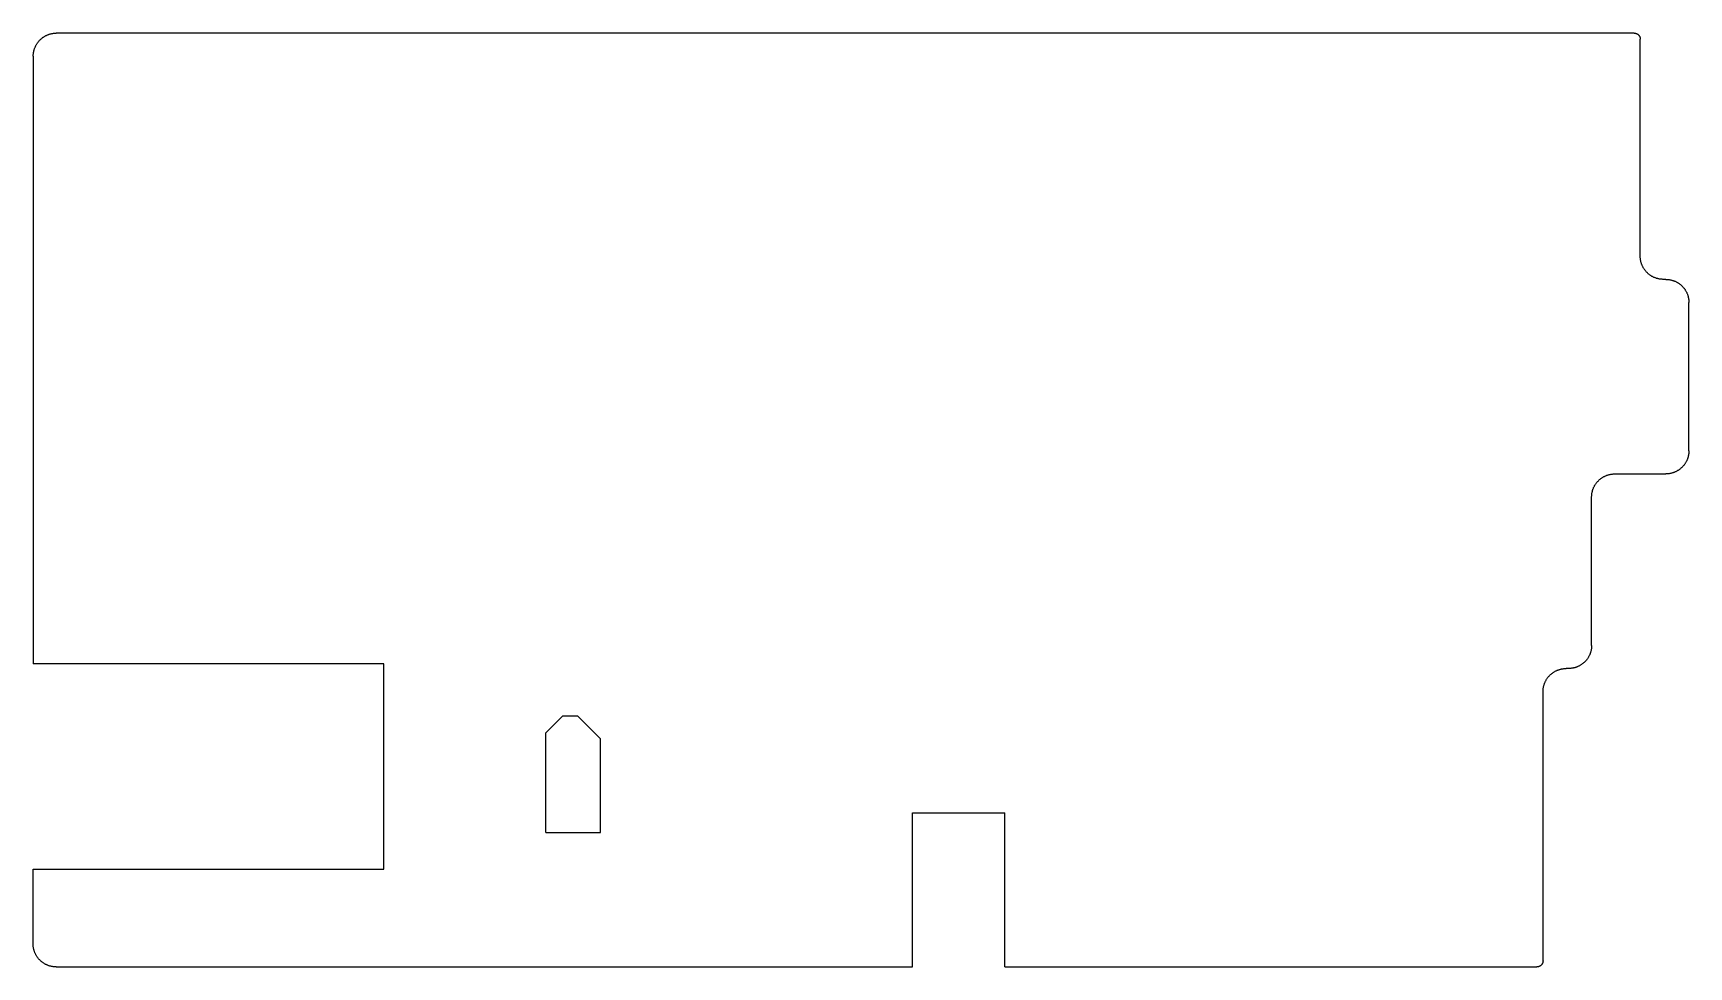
# Model space of a CAD drawing. Extents: x 16336 to 140321, y 18234 to 84023.
# Drawn here: x 16336 to 80191, y 18234 to 54224 of the extents above; entities that cross this region are included whole.
import ezdxf

# ---------------------------------------------------------------- set-up
doc = ezdxf.new("R2010")
doc.units = 0

msp = doc.modelspace()

# ---------------------------------------------------------------- linework, layer by layer
at = {"layer": 'Layer 1'}
for p, q in [((16393.31573, 53634.484385), (16400.885091, 53654.833033)), ((16400.885091, 53654.833033), (16408.947216, 53674.988255)), ((16408.947216, 53674.988255), (16417.498327, 53694.940932)), ((16417.498327, 53694.940932), (16426.534648, 53714.681945)), ((16426.534648, 53714.681945), (16436.0524, 53734.202177)), ((16436.0524, 53734.202177), (16446.047808, 53753.492507)), ((16446.047808, 53753.492507), (16456.517095, 53772.543819)), ((16456.517095, 53772.543819), (16467.456482, 53791.346992)), ((16467.456482, 53791.346992), (16478.862193, 53809.892909)), ((16478.862193, 53809.892909), (16490.730452, 53828.17245)), ((16490.730452, 53828.17245), (16503.05748, 53846.176498)), ((16503.05748, 53846.176498), (16515.839502, 53863.895933)), ((16515.839502, 53863.895933), (16529.072739, 53881.321636)), ((16529.072739, 53881.321636), (16542.753415, 53898.44449)), ((16542.753415, 53898.44449), (16556.877752, 53915.255376)), ((16556.877752, 53915.255376), (16571.441975, 53931.745174)), ((16571.441975, 53931.745174), (16586.442304, 53947.904767)), ((16586.442304, 53947.904767), (16601.874965, 53963.725035)), ((16601.874965, 53963.725035), (16617.695233, 53979.157696)), ((16617.695233, 53979.157696), (16633.854826, 53994.158025)), ((16633.854826, 53994.158025), (16650.344624, 54008.722248)), ((16650.344624, 54008.722248), (16667.15551, 54022.846585)), ((16667.15551, 54022.846585), (16684.278364, 54036.527261)), ((16684.278364, 54036.527261), (16701.704067, 54049.760498)), ((16701.704067, 54049.760498), (16719.423502, 54062.54252)), ((16719.423502, 54062.54252), (16737.42755, 54074.869548)), ((16737.42755, 54074.869548), (16755.707091, 54086.737807)), ((16755.707091, 54086.737807), (16774.253008, 54098.143518)), ((16774.253008, 54098.143518), (16793.056181, 54109.082905)), ((16793.056181, 54109.082905), (16812.107493, 54119.552192)), ((16812.107493, 54119.552192), (16831.397823, 54129.5476)), ((16831.397823, 54129.5476), (16850.918055, 54139.065352)), ((16850.918055, 54139.065352), (16870.659068, 54148.101673)), ((16870.659068, 54148.101673), (16890.611745, 54156.652784)), ((16890.611745, 54156.652784), (16910.766967, 54164.714909)), ((16910.766967, 54164.714909), (16931.115615, 54172.28427)), ((16931.115615, 54172.28427), (16951.648571, 54179.35709)), ((16951.648571, 54179.35709), (16972.356715, 54185.929593)), ((16972.356715, 54185.929593), (16993.23093, 54191.998001)), ((16993.23093, 54191.998001), (17014.262096, 54197.558537)), ((17014.262096, 54197.558537), (17035.441095, 54202.607425)), ((17035.441095, 54202.607425), (17056.758809, 54207.140887)), ((17056.758809, 54207.140887), (17078.206119, 54211.155145)), ((17078.206119, 54211.155145), (17099.773905, 54214.646424)), ((17099.773905, 54214.646424), (17121.45305, 54217.610946)), ((17121.45305, 54217.610946), (17143.234435, 54220.044933)), ((17143.234435, 54220.044933), (17165.108941, 54221.944609)), ((17165.108941, 54221.944609), (17187.06745, 54223.306197)), ((17187.06745, 54223.306197), (17209.100842, 54224.12592)), ((17209.100842, 54224.12592), (17231.2, 54224.4)), ((78081.2, 54224.4), (17231.2, 54224.4)), ((78081.2, 54224.4), (78092.852977, 54224.111187)), ((78092.852977, 54224.111187), (78104.426863, 54223.250067)), ((78104.426863, 54223.250067), (78115.902396, 54221.824618)), ((78115.902396, 54221.824618), (78127.260314, 54219.842818)), ((78127.260314, 54219.842818), (78138.481357, 54217.312648)), ((78138.481357, 54217.312648), (78149.546261, 54214.242084)), ((78149.546261, 54214.242084), (78160.435765, 54210.639105)), ((78160.435765, 54210.639105), (78171.130607, 54206.51169)), ((78171.130607, 54206.51169), (78181.611525, 54201.867818)), ((78181.611525, 54201.867818), (78191.859258, 54196.715466)), ((78191.859258, 54196.715466), (78201.854543, 54191.062614)), ((78201.854543, 54191.062614), (78211.578119, 54184.91724)), ((78211.578119, 54184.91724), (78221.010724, 54178.287323)), ((78221.010724, 54178.287323), (78230.133096, 54171.18084)), ((78230.133096, 54171.18084), (78238.925973, 54163.605771)), ((78238.925973, 54163.605771), (78247.370094, 54155.570094)), ((78247.370094, 54155.570094), (78255.405771, 54147.125973)), ((78255.405771, 54147.125973), (78262.98084, 54138.333096)), ((78262.98084, 54138.333096), (78270.087323, 54129.210724)), ((78270.087323, 54129.210724), (78276.71724, 54119.778119)), ((78276.71724, 54119.778119), (78282.862614, 54110.054543)), ((78282.862614, 54110.054543), (78288.515466, 54100.059258)), ((78288.515466, 54100.059258), (78293.667818, 54089.811525)), ((78293.667818, 54089.811525), (78298.31169, 54079.330607)), ((78298.31169, 54079.330607), (78302.439105, 54068.635765)), ((78302.439105, 54068.635765), (78306.042084, 54057.746261)), ((78306.042084, 54057.746261), (78309.112648, 54046.681357)), ((78309.112648, 54046.681357), (78311.642818, 54035.460314)), ((78311.642818, 54035.460314), (78313.624618, 54024.102396)), ((78313.624618, 54024.102396), (78315.050067, 54012.626863)), ((78315.050067, 54012.626863), (78315.911187, 54001.052977)), ((78315.911187, 54001.052977), (78316.2, 53989.4)), ((78316.2, 45624.4), (78316.2, 53989.4)), ((16341.2, 53334.4), (16341.47408, 53356.499158)), ((16341.2, 53334.4), (16341.2, 29909.4)), ((16341.47408, 53356.499158), (16342.293803, 53378.53255)), ((16342.293803, 53378.53255), (16343.655391, 53400.491059)), ((16343.655391, 53400.491059), (16345.555067, 53422.365565)), ((16345.555067, 53422.365565), (16347.989054, 53444.14695)), ((16347.989054, 53444.14695), (16350.953576, 53465.826095)), ((16350.953576, 53465.826095), (16354.444855, 53487.393881)), ((16354.444855, 53487.393881), (16358.459113, 53508.841191)), ((16358.459113, 53508.841191), (16362.992575, 53530.158905)), ((16362.992575, 53530.158905), (16368.041463, 53551.337904)), ((16368.041463, 53551.337904), (16373.601999, 53572.36907)), ((16373.601999, 53572.36907), (16379.670407, 53593.243285)), ((16379.670407, 53593.243285), (16386.24291, 53613.951429)), ((16386.24291, 53613.951429), (16393.31573, 53634.484385)), ((78316.47408, 45602.300842), (78316.2, 45624.4)), ((78317.293803, 45580.26745), (78316.47408, 45602.300842)), ((78318.655391, 45558.308941), (78317.293803, 45580.26745)), ((78320.555067, 45536.434435), (78318.655391, 45558.308941)), ((78322.989054, 45514.65305), (78320.555067, 45536.434435)), ((78325.953576, 45492.973905), (78322.989054, 45514.65305)), ((78329.444855, 45471.406119), (78325.953576, 45492.973905)), ((78333.459113, 45449.958809), (78329.444855, 45471.406119)), ((78337.992575, 45428.641095), (78333.459113, 45449.958809)), ((78343.041463, 45407.462096), (78337.992575, 45428.641095)), ((78348.601999, 45386.43093), (78343.041463, 45407.462096)), ((78354.670407, 45365.556715), (78348.601999, 45386.43093)), ((78361.24291, 45344.848571), (78354.670407, 45365.556715)), ((78368.31573, 45324.315615), (78361.24291, 45344.848571)), ((78375.885091, 45303.966967), (78368.31573, 45324.315615)), ((78383.947216, 45283.811745), (78375.885091, 45303.966967)), ((78392.498327, 45263.859068), (78383.947216, 45283.811745)), ((78401.534648, 45244.118055), (78392.498327, 45263.859068)), ((78411.0524, 45224.597823), (78401.534648, 45244.118055)), ((78421.047808, 45205.307493), (78411.0524, 45224.597823)), ((78431.517095, 45186.256181), (78421.047808, 45205.307493)), ((78442.456482, 45167.453008), (78431.517095, 45186.256181)), ((78453.862193, 45148.907091), (78442.456482, 45167.453008)), ((78465.730452, 45130.62755), (78453.862193, 45148.907091)), ((78478.05748, 45112.623502), (78465.730452, 45130.62755)), ((78490.839502, 45094.904067), (78478.05748, 45112.623502)), ((78504.072739, 45077.478364), (78490.839502, 45094.904067)), ((78517.753415, 45060.35551), (78504.072739, 45077.478364)), ((78531.877752, 45043.544624), (78517.753415, 45060.35551)), ((78546.441975, 45027.054826), (78531.877752, 45043.544624)), ((78561.442304, 45010.895233), (78546.441975, 45027.054826)), ((78576.874965, 44995.074965), (78561.442304, 45010.895233)), ((78592.695233, 44979.642304), (78576.874965, 44995.074965)), ((78608.854826, 44964.641975), (78592.695233, 44979.642304)), ((78625.344624, 44950.077752), (78608.854826, 44964.641975)), ((78642.15551, 44935.953415), (78625.344624, 44950.077752)), ((78659.278364, 44922.272739), (78642.15551, 44935.953415)), ((78676.704067, 44909.039502), (78659.278364, 44922.272739)), ((78694.423502, 44896.25748), (78676.704067, 44909.039502)), ((78712.42755, 44883.930452), (78694.423502, 44896.25748)), ((78730.707091, 44872.062193), (78712.42755, 44883.930452)), ((78749.253008, 44860.656482), (78730.707091, 44872.062193)), ((78768.056181, 44849.717095), (78749.253008, 44860.656482)), ((78787.107493, 44839.247808), (78768.056181, 44849.717095)), ((78806.397823, 44829.2524), (78787.107493, 44839.247808)), ((78825.918055, 44819.734648), (78806.397823, 44829.2524)), ((78845.659068, 44810.698327), (78825.918055, 44819.734648)), ((78865.611745, 44802.147216), (78845.659068, 44810.698327)), ((78885.766967, 44794.085091), (78865.611745, 44802.147216)), ((78906.115615, 44786.51573), (78885.766967, 44794.085091)), ((78926.648571, 44779.44291), (78906.115615, 44786.51573)), ((78947.356715, 44772.870407), (78926.648571, 44779.44291)), ((78968.23093, 44766.801999), (78947.356715, 44772.870407)), ((78989.262096, 44761.241463), (78968.23093, 44766.801999)), ((79010.441095, 44756.192575), (78989.262096, 44761.241463)), ((79031.758809, 44751.659113), (79010.441095, 44756.192575)), ((79053.206119, 44747.644855), (79031.758809, 44751.659113)), ((79074.773905, 44744.153576), (79053.206119, 44747.644855)), ((79096.45305, 44741.189054), (79074.773905, 44744.153576)), ((79118.234435, 44738.755067), (79096.45305, 44741.189054)), ((79140.108941, 44736.855391), (79118.234435, 44738.755067)), ((79162.06745, 44735.493803), (79140.108941, 44736.855391)), ((79184.100842, 44734.67408), (79162.06745, 44735.493803)), ((79206.2, 44734.4), (79184.100842, 44734.67408)), ((79301.2, 44734.4), (79206.2, 44734.4)), ((79301.2, 44734.4), (79323.299158, 44734.12592)), ((79323.299158, 44734.12592), (79345.33255, 44733.306197)), ((79345.33255, 44733.306197), (79367.291059, 44731.944609)), ((79367.291059, 44731.944609), (79389.165565, 44730.044933)), ((79389.165565, 44730.044933), (79410.94695, 44727.610946)), ((79410.94695, 44727.610946), (79432.626095, 44724.646424)), ((79432.626095, 44724.646424), (79454.193881, 44721.155145)), ((79454.193881, 44721.155145), (79475.641191, 44717.140887)), ((79475.641191, 44717.140887), (79496.958905, 44712.607425)), ((79496.958905, 44712.607425), (79518.137904, 44707.558537)), ((79518.137904, 44707.558537), (79539.16907, 44701.998001)), ((79539.16907, 44701.998001), (79560.043285, 44695.929593)), ((79560.043285, 44695.929593), (79580.751429, 44689.35709)), ((79580.751429, 44689.35709), (79601.284385, 44682.28427)), ((79601.284385, 44682.28427), (79621.633033, 44674.714909)), ((79621.633033, 44674.714909), (79641.788255, 44666.652784)), ((79641.788255, 44666.652784), (79661.740932, 44658.101673)), ((79661.740932, 44658.101673), (79681.481945, 44649.065352)), ((79681.481945, 44649.065352), (79701.002177, 44639.5476)), ((79701.002177, 44639.5476), (79720.292507, 44629.552192)), ((79720.292507, 44629.552192), (79739.343819, 44619.082905)), ((79739.343819, 44619.082905), (79758.146992, 44608.143518)), ((79758.146992, 44608.143518), (79776.692909, 44596.737807)), ((79776.692909, 44596.737807), (79794.97245, 44584.869548)), ((79794.97245, 44584.869548), (79812.976498, 44572.54252)), ((79812.976498, 44572.54252), (79830.695933, 44559.760498)), ((79830.695933, 44559.760498), (79848.121636, 44546.527261)), ((79848.121636, 44546.527261), (79865.24449, 44532.846585)), ((79865.24449, 44532.846585), (79882.055376, 44518.722248)), ((79882.055376, 44518.722248), (79898.545174, 44504.158025)), ((79898.545174, 44504.158025), (79914.704767, 44489.157696)), ((79914.704767, 44489.157696), (79930.525035, 44473.725035)), ((79930.525035, 44473.725035), (79945.957696, 44457.904767)), ((79945.957696, 44457.904767), (79960.958025, 44441.745174)), ((79960.958025, 44441.745174), (79975.522248, 44425.255376)), ((79975.522248, 44425.255376), (79989.646585, 44408.44449)), ((79989.646585, 44408.44449), (80003.327261, 44391.321636)), ((80003.327261, 44391.321636), (80016.560498, 44373.895933)), ((80016.560498, 44373.895933), (80029.34252, 44356.176498)), ((80029.34252, 44356.176498), (80041.669548, 44338.17245)), ((80041.669548, 44338.17245), (80053.537807, 44319.892909)), ((80053.537807, 44319.892909), (80064.943518, 44301.346992)), ((80064.943518, 44301.346992), (80075.882905, 44282.543819)), ((80075.882905, 44282.543819), (80086.352192, 44263.492507)), ((80086.352192, 44263.492507), (80096.3476, 44244.202177)), ((80096.3476, 44244.202177), (80105.865352, 44224.681945)), ((80105.865352, 44224.681945), (80114.901673, 44204.940932)), ((80114.901673, 44204.940932), (80123.452784, 44184.988255)), ((80123.452784, 44184.988255), (80131.514909, 44164.833033)), ((80131.514909, 44164.833033), (80139.08427, 44144.484385)), ((80139.08427, 44144.484385), (80146.15709, 44123.951429)), ((80146.15709, 44123.951429), (80152.729593, 44103.243285)), ((80152.729593, 44103.243285), (80158.798001, 44082.36907)), ((80158.798001, 44082.36907), (80164.358537, 44061.337904)), ((80164.358537, 44061.337904), (80169.407425, 44040.158905)), ((80169.407425, 44040.158905), (80173.940887, 44018.841191)), ((80173.940887, 44018.841191), (80177.955145, 43997.393881)), ((80177.955145, 43997.393881), (80181.446424, 43975.826095)), ((80181.446424, 43975.826095), (80184.410946, 43954.14695)), ((80184.410946, 43954.14695), (80186.844933, 43932.365565)), ((80186.844933, 43932.365565), (80188.744609, 43910.491059)), ((80188.744609, 43910.491059), (80190.106197, 43888.53255)), ((80190.106197, 43888.53255), (80190.92592, 43866.499158)), ((80190.92592, 43866.499158), (80191.2, 43844.4)), ((80191.2, 38124.4), (80191.2, 43844.4)), ((80075.882905, 37686.256181), (80064.943518, 37667.453008)), ((80086.352192, 37705.307493), (80075.882905, 37686.256181)), ((80096.3476, 37724.597823), (80086.352192, 37705.307493)), ((80105.865352, 37744.118055), (80096.3476, 37724.597823)), ((80114.901673, 37763.859068), (80105.865352, 37744.118055)), ((80123.452784, 37783.811745), (80114.901673, 37763.859068)), ((80131.514909, 37803.966967), (80123.452784, 37783.811745)), ((80139.08427, 37824.315615), (80131.514909, 37803.966967)), ((80146.15709, 37844.848571), (80139.08427, 37824.315615)), ((80152.729593, 37865.556715), (80146.15709, 37844.848571)), ((80158.798001, 37886.43093), (80152.729593, 37865.556715)), ((80164.358537, 37907.462096), (80158.798001, 37886.43093)), ((80169.407425, 37928.641095), (80164.358537, 37907.462096)), ((80173.940887, 37949.958809), (80169.407425, 37928.641095)), ((80177.955145, 37971.406119), (80173.940887, 37949.958809)), ((80181.446424, 37992.973905), (80177.955145, 37971.406119)), ((80184.410946, 38014.65305), (80181.446424, 37992.973905)), ((80186.844933, 38036.434435), (80184.410946, 38014.65305)), ((80188.744609, 38058.308941), (80186.844933, 38036.434435)), ((80190.106197, 38080.26745), (80188.744609, 38058.308941)), ((80190.92592, 38102.300842), (80190.106197, 38080.26745)), ((80191.2, 38124.4), (80190.92592, 38102.300842)), ((76767.15551, 37032.846585), (76784.278364, 37046.527261)), ((76784.278364, 37046.527261), (76801.704067, 37059.760498)), ((76801.704067, 37059.760498), (76819.423502, 37072.54252)), ((76819.423502, 37072.54252), (76837.42755, 37084.869548)), ((76837.42755, 37084.869548), (76855.707091, 37096.737807)), ((76855.707091, 37096.737807), (76874.253008, 37108.143518)), ((76874.253008, 37108.143518), (76893.056181, 37119.082905)), ((76893.056181, 37119.082905), (76912.107493, 37129.552192)), ((76912.107493, 37129.552192), (76931.397823, 37139.5476)), ((76931.397823, 37139.5476), (76950.918055, 37149.065352)), ((76950.918055, 37149.065352), (76970.659068, 37158.101673)), ((76970.659068, 37158.101673), (76990.611745, 37166.652784)), ((76990.611745, 37166.652784), (77010.766967, 37174.714909)), ((77010.766967, 37174.714909), (77031.115615, 37182.28427)), ((77031.115615, 37182.28427), (77051.648571, 37189.35709)), ((77051.648571, 37189.35709), (77072.356715, 37195.929593)), ((77072.356715, 37195.929593), (77093.23093, 37201.998001)), ((77093.23093, 37201.998001), (77114.262096, 37207.558537)), ((77114.262096, 37207.558537), (77135.441095, 37212.607425)), ((77135.441095, 37212.607425), (77156.758809, 37217.140887)), ((77156.758809, 37217.140887), (77178.206119, 37221.155145)), ((77178.206119, 37221.155145), (77199.773905, 37224.646424)), ((77199.773905, 37224.646424), (77221.45305, 37227.610946)), ((77221.45305, 37227.610946), (77243.234435, 37230.044933)), ((77243.234435, 37230.044933), (77265.108941, 37231.944609)), ((77265.108941, 37231.944609), (77287.06745, 37233.306197)), ((77287.06745, 37233.306197), (77309.100842, 37234.12592)), ((77309.100842, 37234.12592), (77331.2, 37234.4)), ((77331.2, 37234.4), (79301.2, 37234.4)), ((79323.299158, 37234.67408), (79301.2, 37234.4)), ((79345.33255, 37235.493803), (79323.299158, 37234.67408)), ((79367.291059, 37236.855391), (79345.33255, 37235.493803)), ((79389.165565, 37238.755067), (79367.291059, 37236.855391)), ((79410.94695, 37241.189054), (79389.165565, 37238.755067)), ((79432.626095, 37244.153576), (79410.94695, 37241.189054)), ((79454.193881, 37247.644855), (79432.626095, 37244.153576)), ((79475.641191, 37251.659113), (79454.193881, 37247.644855)), ((79496.958905, 37256.192575), (79475.641191, 37251.659113)), ((79518.137904, 37261.241463), (79496.958905, 37256.192575)), ((79539.16907, 37266.801999), (79518.137904, 37261.241463)), ((79560.043285, 37272.870407), (79539.16907, 37266.801999)), ((79580.751429, 37279.44291), (79560.043285, 37272.870407)), ((79601.284385, 37286.51573), (79580.751429, 37279.44291)), ((79621.633033, 37294.085091), (79601.284385, 37286.51573)), ((79641.788255, 37302.147216), (79621.633033, 37294.085091)), ((79661.740932, 37310.698327), (79641.788255, 37302.147216)), ((79681.481945, 37319.734648), (79661.740932, 37310.698327)), ((79701.002177, 37329.2524), (79681.481945, 37319.734648)), ((79720.292507, 37339.247808), (79701.002177, 37329.2524)), ((79739.343819, 37349.717095), (79720.292507, 37339.247808)), ((79758.146992, 37360.656482), (79739.343819, 37349.717095)), ((79776.692909, 37372.062193), (79758.146992, 37360.656482)), ((79794.97245, 37383.930452), (79776.692909, 37372.062193)), ((79812.976498, 37396.25748), (79794.97245, 37383.930452)), ((79830.695933, 37409.039502), (79812.976498, 37396.25748)), ((79848.121636, 37422.272739), (79830.695933, 37409.039502)), ((79865.24449, 37435.953415), (79848.121636, 37422.272739)), ((79882.055376, 37450.077752), (79865.24449, 37435.953415)), ((79898.545174, 37464.641975), (79882.055376, 37450.077752)), ((79914.704767, 37479.642304), (79898.545174, 37464.641975)), ((79930.525035, 37495.074965), (79914.704767, 37479.642304)), ((79945.957696, 37510.895233), (79930.525035, 37495.074965)), ((79960.958025, 37527.054826), (79945.957696, 37510.895233)), ((79975.522248, 37543.544624), (79960.958025, 37527.054826)), ((79989.646585, 37560.35551), (79975.522248, 37543.544624)), ((80003.327261, 37577.478364), (79989.646585, 37560.35551)), ((80016.560498, 37594.904067), (80003.327261, 37577.478364)), ((80029.34252, 37612.623502), (80016.560498, 37594.904067)), ((80041.669548, 37630.62755), (80029.34252, 37612.623502)), ((80053.537807, 37648.907091), (80041.669548, 37630.62755)), ((80064.943518, 37667.453008), (80053.537807, 37648.907091)), ((76442.293803, 36388.53255), (76443.655391, 36410.491059)), ((76443.655391, 36410.491059), (76445.555067, 36432.365565)), ((76445.555067, 36432.365565), (76447.989054, 36454.14695)), ((76447.989054, 36454.14695), (76450.953576, 36475.826095)), ((76450.953576, 36475.826095), (76454.444855, 36497.393881)), ((76454.444855, 36497.393881), (76458.459113, 36518.841191)), ((76458.459113, 36518.841191), (76462.992575, 36540.158905)), ((76462.992575, 36540.158905), (76468.041463, 36561.337904)), ((76468.041463, 36561.337904), (76473.601999, 36582.36907)), ((76473.601999, 36582.36907), (76479.670407, 36603.243285)), ((76479.670407, 36603.243285), (76486.24291, 36623.951429)), ((76486.24291, 36623.951429), (76493.31573, 36644.484385)), ((76493.31573, 36644.484385), (76500.885091, 36664.833033)), ((76500.885091, 36664.833033), (76508.947216, 36684.988255)), ((76508.947216, 36684.988255), (76517.498327, 36704.940932)), ((76517.498327, 36704.940932), (76526.534648, 36724.681945)), ((76526.534648, 36724.681945), (76536.0524, 36744.202177)), ((76536.0524, 36744.202177), (76546.047808, 36763.492507)), ((76546.047808, 36763.492507), (76556.517095, 36782.543819)), ((76556.517095, 36782.543819), (76567.456482, 36801.346992)), ((76567.456482, 36801.346992), (76578.862193, 36819.892909)), ((76578.862193, 36819.892909), (76590.730452, 36838.17245)), ((76590.730452, 36838.17245), (76603.05748, 36856.176498)), ((76603.05748, 36856.176498), (76615.839502, 36873.895933)), ((76615.839502, 36873.895933), (76629.072739, 36891.321636)), ((76629.072739, 36891.321636), (76642.753415, 36908.44449)), ((76642.753415, 36908.44449), (76656.877752, 36925.255376)), ((76656.877752, 36925.255376), (76671.441975, 36941.745174)), ((76671.441975, 36941.745174), (76686.442304, 36957.904767)), ((76686.442304, 36957.904767), (76701.874965, 36973.725035)), ((76701.874965, 36973.725035), (76717.695233, 36989.157696)), ((76717.695233, 36989.157696), (76733.854826, 37004.158025)), ((76733.854826, 37004.158025), (76750.344624, 37018.722248)), ((76750.344624, 37018.722248), (76767.15551, 37032.846585)), ((76441.2, 36344.4), (76441.47408, 36366.499158)), ((76441.2, 30624.4), (76441.2, 36344.4)), ((76441.47408, 36366.499158), (76442.293803, 36388.53255)), ((76210.958025, 30027.054826), (76195.957696, 30010.895233)), ((76225.522248, 30043.544624), (76210.958025, 30027.054826)), ((76239.646585, 30060.35551), (76225.522248, 30043.544624)), ((76253.327261, 30077.478364), (76239.646585, 30060.35551)), ((76266.560498, 30094.904067), (76253.327261, 30077.478364)), ((76279.34252, 30112.623502), (76266.560498, 30094.904067)), ((76291.669548, 30130.62755), (76279.34252, 30112.623502)), ((76303.537807, 30148.907091), (76291.669548, 30130.62755)), ((76314.943518, 30167.453008), (76303.537807, 30148.907091)), ((76325.882905, 30186.256181), (76314.943518, 30167.453008)), ((76336.352192, 30205.307493), (76325.882905, 30186.256181)), ((76346.3476, 30224.597823), (76336.352192, 30205.307493)), ((76355.865352, 30244.118055), (76346.3476, 30224.597823)), ((76364.901673, 30263.859068), (76355.865352, 30244.118055)), ((76373.452784, 30283.811745), (76364.901673, 30263.859068)), ((76381.514909, 30303.966967), (76373.452784, 30283.811745)), ((76389.08427, 30324.315615), (76381.514909, 30303.966967)), ((76396.15709, 30344.848571), (76389.08427, 30324.315615)), ((76402.729593, 30365.556715), (76396.15709, 30344.848571)), ((76408.798001, 30386.43093), (76402.729593, 30365.556715)), ((76414.358537, 30407.462096), (76408.798001, 30386.43093)), ((76419.407425, 30428.641095), (76414.358537, 30407.462096)), ((76423.940887, 30449.958809), (76419.407425, 30428.641095)), ((76427.955145, 30471.406119), (76423.940887, 30449.958809)), ((76431.446424, 30492.973905), (76427.955145, 30471.406119)), ((76434.410946, 30514.65305), (76431.446424, 30492.973905)), ((76436.844933, 30536.434435), (76434.410946, 30514.65305)), ((76438.744609, 30558.308941), (76436.844933, 30536.434435)), ((76440.106197, 30580.26745), (76438.744609, 30558.308941)), ((76440.92592, 30602.300842), (76440.106197, 30580.26745)), ((76441.2, 30624.4), (76440.92592, 30602.300842)), ((29866.2, 29909.4), (16341.2, 29909.4)), ((29861.2, 23414.4), (29866.2, 29909.4)), ((74728.05748, 29356.176498), (74740.839502, 29373.895933)), ((74740.839502, 29373.895933), (74754.072739, 29391.321636)), ((74754.072739, 29391.321636), (74767.753415, 29408.44449)), ((74767.753415, 29408.44449), (74781.877752, 29425.255376)), ((74781.877752, 29425.255376), (74796.441975, 29441.745174)), ((74796.441975, 29441.745174), (74811.442304, 29457.904767)), ((74811.442304, 29457.904767), (74826.874965, 29473.725035)), ((74826.874965, 29473.725035), (74842.695233, 29489.157696)), ((74842.695233, 29489.157696), (74858.854826, 29504.158025)), ((74858.854826, 29504.158025), (74875.344624, 29518.722248)), ((74875.344624, 29518.722248), (74892.15551, 29532.846585)), ((74892.15551, 29532.846585), (74909.278364, 29546.527261)), ((74909.278364, 29546.527261), (74926.704067, 29559.760498)), ((74926.704067, 29559.760498), (74944.423502, 29572.54252)), ((74944.423502, 29572.54252), (74962.42755, 29584.869548)), ((74962.42755, 29584.869548), (74980.707091, 29596.737807)), ((74980.707091, 29596.737807), (74999.253008, 29608.143518)), ((74999.253008, 29608.143518), (75018.056181, 29619.082905)), ((75018.056181, 29619.082905), (75037.107493, 29629.552192)), ((75037.107493, 29629.552192), (75056.397823, 29639.5476)), ((75056.397823, 29639.5476), (75075.918055, 29649.065352)), ((75075.918055, 29649.065352), (75095.659068, 29658.101673)), ((75095.659068, 29658.101673), (75115.611745, 29666.652784)), ((75115.611745, 29666.652784), (75135.766967, 29674.714909)), ((75135.766967, 29674.714909), (75156.115615, 29682.28427)), ((75156.115615, 29682.28427), (75176.648571, 29689.35709)), ((75176.648571, 29689.35709), (75197.356715, 29695.929593)), ((75197.356715, 29695.929593), (75218.23093, 29701.998001)), ((75218.23093, 29701.998001), (75239.262096, 29707.558537)), ((75239.262096, 29707.558537), (75260.441095, 29712.607425)), ((75260.441095, 29712.607425), (75281.758809, 29717.140887)), ((75281.758809, 29717.140887), (75303.206119, 29721.155145)), ((75303.206119, 29721.155145), (75324.773905, 29724.646424)), ((75324.773905, 29724.646424), (75346.45305, 29727.610946)), ((75346.45305, 29727.610946), (75368.234435, 29730.044933)), ((75368.234435, 29730.044933), (75390.108941, 29731.944609)), ((75390.108941, 29731.944609), (75412.06745, 29733.306197)), ((75412.06745, 29733.306197), (75434.100842, 29734.12592)), ((75434.100842, 29734.12592), (75456.2, 29734.4)), ((75551.2, 29734.4), (75456.2, 29734.4)), ((75573.299158, 29734.67408), (75551.2, 29734.4)), ((75595.33255, 29735.493803), (75573.299158, 29734.67408)), ((75617.291059, 29736.855391), (75595.33255, 29735.493803)), ((75639.165565, 29738.755067), (75617.291059, 29736.855391)), ((75660.94695, 29741.189054), (75639.165565, 29738.755067)), ((75682.626095, 29744.153576), (75660.94695, 29741.189054)), ((75704.193881, 29747.644855), (75682.626095, 29744.153576)), ((75725.641191, 29751.659113), (75704.193881, 29747.644855)), ((75746.958905, 29756.192575), (75725.641191, 29751.659113)), ((75768.137904, 29761.241463), (75746.958905, 29756.192575)), ((75789.16907, 29766.801999), (75768.137904, 29761.241463)), ((75810.043285, 29772.870407), (75789.16907, 29766.801999)), ((75830.751429, 29779.44291), (75810.043285, 29772.870407)), ((75851.284385, 29786.51573), (75830.751429, 29779.44291)), ((75871.633033, 29794.085091), (75851.284385, 29786.51573)), ((75891.788255, 29802.147216), (75871.633033, 29794.085091)), ((75911.740932, 29810.698327), (75891.788255, 29802.147216)), ((75931.481945, 29819.734648), (75911.740932, 29810.698327)), ((75951.002177, 29829.2524), (75931.481945, 29819.734648)), ((75970.292507, 29839.247808), (75951.002177, 29829.2524)), ((75989.343819, 29849.717095), (75970.292507, 29839.247808)), ((76008.146992, 29860.656482), (75989.343819, 29849.717095)), ((76026.692909, 29872.062193), (76008.146992, 29860.656482)), ((76044.97245, 29883.930452), (76026.692909, 29872.062193)), ((76062.976498, 29896.25748), (76044.97245, 29883.930452)), ((76080.695933, 29909.039502), (76062.976498, 29896.25748)), ((76098.121636, 29922.272739), (76080.695933, 29909.039502)), ((76115.24449, 29935.953415), (76098.121636, 29922.272739)), ((76132.055376, 29950.077752), (76115.24449, 29935.953415)), ((76148.545174, 29964.641975), (76132.055376, 29950.077752)), ((76164.704767, 29979.642304), (76148.545174, 29964.641975)), ((76180.525035, 29995.074965), (76164.704767, 29979.642304)), ((76195.957696, 30010.895233), (76180.525035, 29995.074965)), ((74566.2, 28844.4), (74566.47408, 28866.499158)), ((74566.2, 18469.4), (74566.2, 28844.4)), ((74566.47408, 28866.499158), (74567.293803, 28888.53255)), ((74567.293803, 28888.53255), (74568.655391, 28910.491059)), ((74568.655391, 28910.491059), (74570.555067, 28932.365565)), ((74570.555067, 28932.365565), (74572.989054, 28954.14695)), ((74572.989054, 28954.14695), (74575.953576, 28975.826095)), ((74575.953576, 28975.826095), (74579.444855, 28997.393881)), ((74579.444855, 28997.393881), (74583.459113, 29018.841191)), ((74583.459113, 29018.841191), (74587.992575, 29040.158905)), ((74587.992575, 29040.158905), (74593.041463, 29061.337904)), ((74593.041463, 29061.337904), (74598.601999, 29082.36907)), ((74598.601999, 29082.36907), (74604.670407, 29103.243285)), ((74604.670407, 29103.243285), (74611.24291, 29123.951429)), ((74611.24291, 29123.951429), (74618.31573, 29144.484385)), ((74618.31573, 29144.484385), (74625.885091, 29164.833033)), ((74625.885091, 29164.833033), (74633.947216, 29184.988255)), ((74633.947216, 29184.988255), (74642.498327, 29204.940932)), ((74642.498327, 29204.940932), (74651.534648, 29224.681945)), ((74651.534648, 29224.681945), (74661.0524, 29244.202177)), ((74661.0524, 29244.202177), (74671.047808, 29263.492507)), ((74671.047808, 29263.492507), (74681.517095, 29282.543819)), ((74681.517095, 29282.543819), (74692.456482, 29301.346992)), ((74692.456482, 29301.346992), (74703.862193, 29319.892909)), ((74703.862193, 29319.892909), (74715.730452, 29338.17245)), ((74715.730452, 29338.17245), (74728.05748, 29356.176498)), ((36756.2, 27894.4), (36111.2, 27249.4)), ((37346.2, 27894.4), (36756.2, 27894.4)), ((38211.2, 27029.4), (37346.2, 27894.4)), ((36111.2, 23414.4), (36111.2, 27249.4)), ((38211.2, 23414.4), (38211.2, 27029.4)), ((50251.2, 18234.4), (50251.2, 24174.4)), ((50251.2, 24174.4), (53816.2, 24174.4)), ((53816.2, 18234.4), (53816.2, 24174.4)), ((29861.2, 21994.4), (29861.2, 23414.4)), ((36111.2, 23414.4), (38211.2, 23414.4)), ((16337.2, 19135.4), (16336.2, 22004.4)), ((16336.2, 21994.4), (29861.2, 21994.4)), ((16336.030724, 19112.623562), (16336.14, 19134.85)), ((16336.477453, 19090.4551), (16336.030724, 19112.623562)), ((16337.476428, 19068.354037), (16336.477453, 19090.4551)), ((16339.023888, 19046.329797), (16337.476428, 19068.354037)), ((16341.116076, 19024.391802), (16339.023888, 19046.329797)), ((16343.74923, 19002.549477), (16341.116076, 19024.391802)), ((16346.919593, 18980.812243), (16343.74923, 19002.549477)), ((16350.623404, 18959.189523), (16346.919593, 18980.812243)), ((16354.856904, 18937.690742), (16350.623404, 18959.189523)), ((16359.616334, 18916.325322), (16354.856904, 18937.690742)), ((16364.897935, 18895.102686), (16359.616334, 18916.325322)), ((16370.697946, 18874.032258), (16364.897935, 18895.102686)), ((16377.01261, 18853.12346), (16370.697946, 18874.032258)), ((16383.838165, 18832.385715), (16377.01261, 18853.12346)), ((16391.170854, 18811.828447), (16383.838165, 18832.385715)), ((16399.006916, 18791.461078), (16391.170854, 18811.828447)), ((16407.342592, 18771.293032), (16399.006916, 18791.461078)), ((16416.174123, 18751.333732), (16407.342592, 18771.293032)), ((16425.49775, 18731.592601), (16416.174123, 18751.333732)), ((16435.309712, 18712.079062), (16425.49775, 18731.592601)), ((16445.606252, 18692.802538), (16435.309712, 18712.079062)), ((16456.383608, 18673.772452), (16445.606252, 18692.802538)), ((16467.638023, 18654.998228), (16456.383608, 18673.772452)), ((16479.365736, 18636.489288), (16467.638023, 18654.998228)), ((16491.562989, 18618.255056), (16479.365736, 18636.489288)), ((16504.226021, 18600.304954), (16491.562989, 18618.255056)), ((16517.351073, 18582.648405), (16504.226021, 18600.304954)), ((16530.934387, 18565.294834), (16517.351073, 18582.648405)), ((16544.972202, 18548.253663), (16530.934387, 18565.294834)), ((16559.46076, 18531.534314), (16544.972202, 18548.253663)), ((16574.396301, 18515.146212), (16559.46076, 18531.534314)), ((16589.775065, 18499.098778), (16574.396301, 18515.146212)), ((16605.551485, 18483.442116), (16589.775065, 18499.098778)), ((16621.676263, 18468.222661), (16605.551485, 18483.442116)), ((16638.140042, 18453.444336), (16621.676263, 18468.222661)), ((16654.933466, 18439.111064), (16638.140042, 18453.444336)), ((16672.04718, 18425.226769), (16654.933466, 18439.111064)), ((16689.471827, 18411.795374), (16672.04718, 18425.226769)), ((16707.198052, 18398.820803), (16689.471827, 18411.795374)), ((16725.216498, 18386.306978), (16707.198052, 18398.820803)), ((16743.51781, 18374.257824), (16725.216498, 18386.306978)), ((16762.09263, 18362.677264), (16743.51781, 18374.257824)), ((16780.931604, 18351.56922), (16762.09263, 18362.677264)), ((16800.025376, 18340.937617), (16780.931604, 18351.56922)), ((16819.364589, 18330.786377), (16800.025376, 18340.937617)), ((16838.939887, 18321.119425), (16819.364589, 18330.786377)), ((16858.741914, 18311.940683), (16838.939887, 18321.119425)), ((16878.761315, 18303.254075), (16858.741914, 18311.940683)), ((16898.988733, 18295.063523), (16878.761315, 18303.254075)), ((16919.414813, 18287.372953), (16898.988733, 18295.063523)), ((16940.030198, 18280.186286), (16919.414813, 18287.372953)), ((16960.825532, 18273.507447), (16940.030198, 18280.186286)), ((16981.791459, 18267.340358), (16960.825532, 18273.507447)), ((17002.918624, 18261.688943), (16981.791459, 18267.340358)), ((17024.19767, 18256.557125), (17002.918624, 18261.688943)), ((17045.619241, 18251.948828), (17024.19767, 18256.557125)), ((17067.173982, 18247.867975), (17045.619241, 18251.948828)), ((17088.852535, 18244.31849), (17067.173982, 18247.867975)), ((17110.645546, 18241.304295), (17088.852535, 18244.31849)), ((17132.543659, 18238.829314), (17110.645546, 18241.304295)), ((17154.537516, 18236.897471), (17132.543659, 18238.829314)), ((17176.617763, 18235.512689), (17154.537516, 18236.897471)), ((17198.775043, 18234.678891), (17176.617763, 18235.512689)), ((17221, 18234.4), (17198.775043, 18234.678891)), ((17221.2, 18234.4), (50251.2, 18234.4)), ((53816.2, 18234.4), (74331.2, 18234.4)), ((74342.852977, 18234.688813), (74331.2, 18234.4)), ((74354.426863, 18235.549933), (74342.852977, 18234.688813)), ((74365.902396, 18236.975382), (74354.426863, 18235.549933)), ((74377.260314, 18238.957182), (74365.902396, 18236.975382)), ((74388.481357, 18241.487352), (74377.260314, 18238.957182)), ((74399.546261, 18244.557916), (74388.481357, 18241.487352)), ((74410.435765, 18248.160895), (74399.546261, 18244.557916)), ((74421.130607, 18252.28831), (74410.435765, 18248.160895)), ((74431.611525, 18256.932182), (74421.130607, 18252.28831)), ((74441.859258, 18262.084534), (74431.611525, 18256.932182)), ((74451.854543, 18267.737386), (74441.859258, 18262.084534)), ((74461.578119, 18273.88276), (74451.854543, 18267.737386)), ((74471.010724, 18280.512677), (74461.578119, 18273.88276)), ((74480.133096, 18287.61916), (74471.010724, 18280.512677)), ((74488.925973, 18295.194229), (74480.133096, 18287.61916)), ((74497.370094, 18303.229906), (74488.925973, 18295.194229)), ((74505.405771, 18311.674027), (74497.370094, 18303.229906)), ((74512.98084, 18320.466904), (74505.405771, 18311.674027)), ((74520.087323, 18329.589276), (74512.98084, 18320.466904)), ((74526.71724, 18339.021881), (74520.087323, 18329.589276)), ((74532.862614, 18348.745457), (74526.71724, 18339.021881)), ((74538.515466, 18358.740742), (74532.862614, 18348.745457)), ((74543.667818, 18368.988475), (74538.515466, 18358.740742)), ((74548.31169, 18379.469393), (74543.667818, 18368.988475)), ((74552.439105, 18390.164235), (74548.31169, 18379.469393)), ((74556.042084, 18401.053739), (74552.439105, 18390.164235)), ((74559.112648, 18412.118643), (74556.042084, 18401.053739)), ((74561.642818, 18423.339686), (74559.112648, 18412.118643)), ((74563.624618, 18434.697604), (74561.642818, 18423.339686)), ((74565.050067, 18446.173137), (74563.624618, 18434.697604)), ((74565.911187, 18457.747023), (74565.050067, 18446.173137)), ((74566.2, 18469.4), (74565.911187, 18457.747023))]:
    msp.add_line(p, q, dxfattribs=at)

doc.saveas('drawing.dxf')
